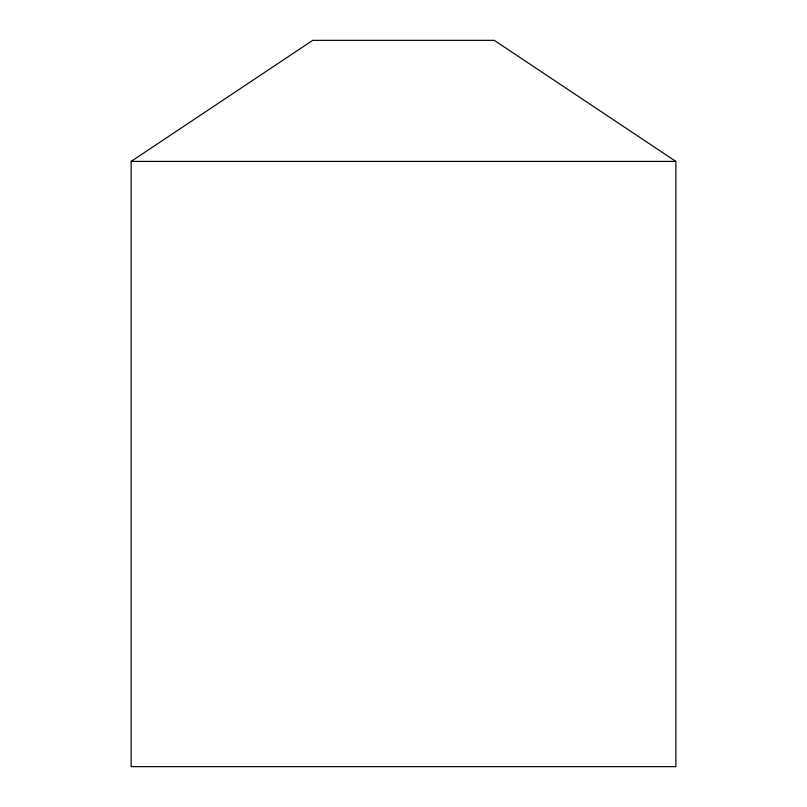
<?xml version="1.0" encoding="UTF-8"?>
<svg xmlns="http://www.w3.org/2000/svg" width="807" height="807" viewBox="0 0 807 807"><rect width="100%" height="100%" fill="white"/><g stroke="black" fill="none" stroke-linecap="round" stroke-linejoin="round"><path stroke-width="1.21" d="M131.138 161.4L312.713 40.35L494.288 40.35L675.863 161.4L675.863 766.65L131.138 766.65L131.138 161.4L675.863 161.4"/></g></svg>
